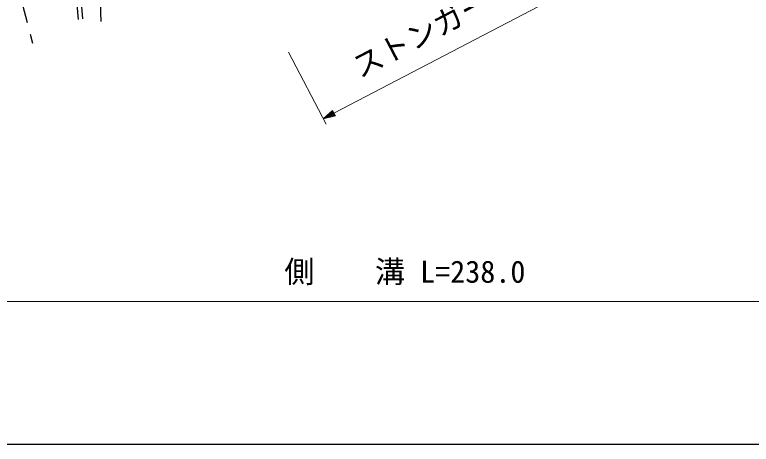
# Model space of a CAD drawing. Units: millimetres, scale not verified. Extents: x 40000 to 680000, y 20000 to 380000.
# Drawn here: x 397994 to 459033, y 205000 to 240542 of the extents above; entities that cross this region are included whole.
import ezdxf
from ezdxf.enums import TextEntityAlignment as Align

# ---------------------------------------------------------------- set-up
doc = ezdxf.new("R2010")
doc.units = ezdxf.units.MM
doc.header["$LTSCALE"] = 1000
for name, color, linetype, lineweight in [('M-BGD', 7, 'Continuous', 25), ('M-STR-HTXT', 7, 'Continuous', 13), ('M-TTL-BAND', 7, 'Continuous', 25)]:
    doc.layers.add(name, color=color, linetype=linetype, lineweight=lineweight)
doc.styles.add('ＭＳ ゴシック', font='')
doc.styles.get('ＭＳ ゴシック').set_extended_font_data('MS Gothic')

msp = doc.modelspace()

# ---------------------------------------------------------------- linework, layer by layer
at = {"layer": 'M-BGD'}
for p, q in [((398643, 241366), (399016, 239913)), ((399265, 238945), (399461, 238184))]:
    msp.add_line(p, q, dxfattribs=at)
for points in [[(404319, 266404), (404426, 263960), (404426, 260240), (404341, 258134), (403580, 253398), (403072, 249075), (402902, 246865), (402902, 244230), (403241, 240160)], [(404701, 266179), (404797, 263968), (404797, 260233), (404712, 258097), (403948, 253347), (403442, 249039), (403273, 246851), (403273, 244245), (403611, 240191)]]:
    msp.add_lwpolyline(points, dxfattribs=at)
msp.add_open_spline([(405585, 265656), (405675, 264264), (405697, 263911), (405779, 262793), (405845, 261905), (405948, 261411), (405957, 260520), (405977, 258627), (405817, 257568), (405655, 255682), (405475, 253591), (405226, 252433), (405114, 250337), (404991, 248059), (405039, 246778), (405051, 244496), (405061, 242737), (405070, 242170), (405123, 239995)], degree=3, knots=[0, 0, 0, 0, 1, 1, 1, 2, 2, 2, 3, 3, 3, 4, 4, 4, 5, 5, 5, 6, 6, 6, 6], dxfattribs=at)
at = {"layer": 'M-STR-HTXT'}
for p, q in [((424452, 232392), (451209, 246357)), ((420688, 237442), (423797, 231486)), ((423565, 231929), (424336, 232613)), ((424182, 232477), (424359, 232569)), ((424567, 232170), (424336, 232613)), ((423565, 231929), (424452, 232392)), ((423565, 231929), (424567, 232170)), ((424429, 232436), (423719, 232066)), ((424475, 232347), (423766, 231977)), ((423874, 232203), (424406, 232480)), ((423966, 232026), (424498, 232303)), ((424382, 232525), (424028, 232340)), ((424521, 232259), (424167, 232074)), ((424367, 232122), (424544, 232215)), ((323984, 216816), (530053, 216816))]:
    msp.add_line(p, q, dxfattribs=at)
at = {"layer": 'M-TTL-BAND'}
msp.add_line((40000, 205000), (579000, 205000), dxfattribs=at)

# ---------------------------------------------------------------- texts
at = {"layer": 'M-STR-HTXT', "style": 'ＭＳ ゴシック'}
msp.add_text('ストンガード L=31.0', height=1833, rotation=27.561, dxfattribs=at).set_placement((437368, 240261), align=Align.BOTTOM_CENTER)
msp.add_text('側\u3000\u3000溝 L=238.0', height=1833, dxfattribs=at).set_placement((430328, 217816), align=Align.BOTTOM_CENTER)

doc.saveas('drawing.dxf')
